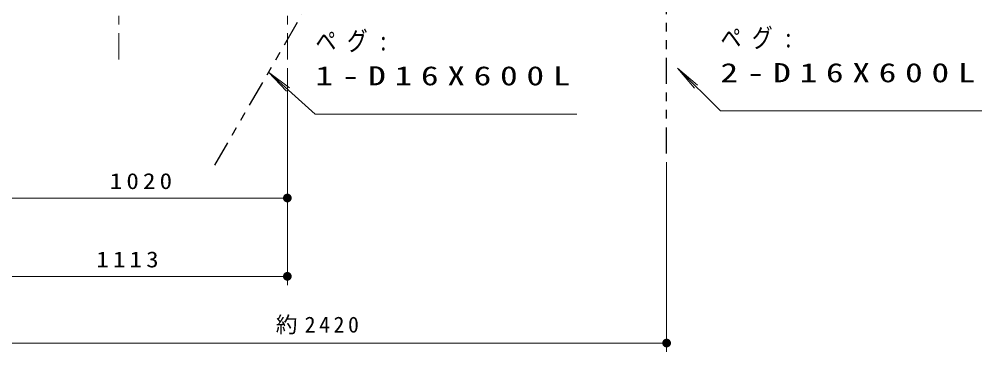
# Model space of a CAD drawing. Units: millimetres on the paper, scale 1:30. Extents: x -365 to 0, y -33 to 257.
# Drawn here: x -301.1 to -190.5, y 33.9 to 72.1 of the extents above; entities that cross this region are included whole.
import ezdxf

# ---------------------------------------------------------------- set-up
doc = ezdxf.new("R2010")
doc.units = ezdxf.units.MM
doc.linetypes.add('USER2', pattern=[6, 3, -1, 1, -1])
doc.linetypes.add('USER3', pattern=[8, 3, -1, 1, -1, 1, -1])
doc.layers.add('LY_1', color=7, linetype='Continuous', lineweight=13)
doc.styles.add('ＭＳ ゴシック', font='')
doc.styles.get('ＭＳ ゴシック').set_extended_font_data('MS Gothic')

# ---------------------------------------------------------------- blocks, each defined once
blk = doc.blocks.new('filled_dot')
at = {"color": 0, "linetype": 'Continuous', "lineweight": -2, "const_width": 1.25}
blk.add_lwpolyline([(-0.625, 0, 1), (0.625, 0, 1)], format="xyb", close=True, dxfattribs=at)

msp = doc.modelspace()

# ---------------------------------------------------------------- linework, layer by layer
at = {"layer": 'LY_1', "linetype": 'USER2'}
for p, q in [((-289.601, 67.465), (-289.601, 147.58)), ((-270.268, 67.465), (-270.268, 72.465))]:
    msp.add_line(p, q, dxfattribs=at)
at = {"layer": 'LY_1', "linetype": 'USER3', "lineweight": 25}
for p, q in [((-226.722, 56.654), (-226.722, 73.959)), ((-278.601, 55.294), (-268.601, 72.615))]:
    msp.add_line(p, q, dxfattribs=at)
at = {"layer": 'LY_1'}
for p, q in [((-270.268, 66.465), (-270.268, 41.534)), ((-225.469, 66.443), (-223.539, 64.146)), ((-225.469, 66.443), (-223.169, 64.516)), ((-220.555, 61.535), (-225.469, 66.443)), ((-272.415, 66.008), (-270.37, 63.813)), ((-272.415, 66.008), (-270.02, 64.202)), ((-267.059, 61.182), (-272.415, 66.008)), ((-267.059, 61.182), (-237.045, 61.182)), ((-220.555, 61.535), (-190.541, 61.535)), ((-226.722, 55.654), (-226.722, 33.868)), ((-270.268, 51.534), (-304.268, 51.534)), ((-270.268, 42.534), (-307.354, 42.534)), ((-226.722, 34.868), (-307.354, 34.868))]:
    msp.add_line(p, q, dxfattribs=at)

# ---------------------------------------------------------------- block references
at = {"layer": 'LY_1', "xscale": 0.4, "yscale": 0.4, "rotation": 180}
for p in [(-270.268, 51.534), (-270.268, 42.534), (-226.722, 34.868)]:
    msp.add_blockref('filled_dot', p, dxfattribs=at)

# ---------------------------------------------------------------- texts
at = {"layer": 'LY_1', "style": 'ＭＳ ゴシック'}
for s, insert, char_height, attachment_point in [('\\T1.5;\\W0.8;ペグ:', (-267.045, 70.682), 2.199, 1), ('\\T1.5;\\W0.8;ペグ:', (-220.541, 71.035), 2.199, 1), ('\\T1.5;\\W1.35;1-D16X600L', (-267.045, 66.682), 2.199, 1), ('\\T1.5;\\W1.35;2-D16X600L', (-220.541, 67.035), 2.199, 1), ('\\T1.33;\\W1.15;1020', (-286.846, 52.534), 1.833, 8), ('\\T1.33;\\W1.15;1113', (-288.388, 43.534), 1.833, 8), ('\\T1.33;約2420', (-266.624, 35.868), 1.833, 8)]:
    msp.add_mtext(s, dxfattribs=dict(at, insert=insert, char_height=char_height, attachment_point=attachment_point))

doc.saveas('drawing.dxf')
